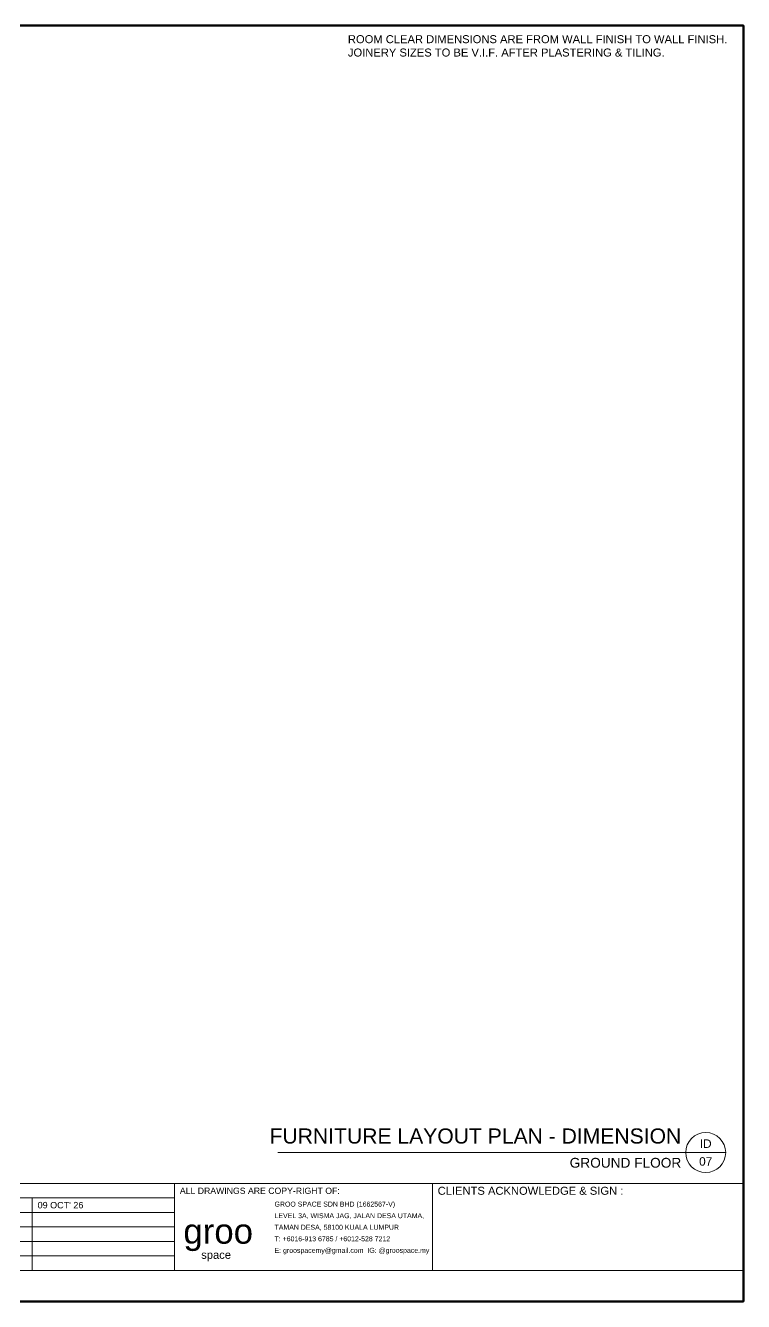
# Model space of a CAD drawing. Header units: millimetres. Extents: x 5 to 415, y 5 to 292.
# Drawn here: x 253.5 to 415, y 5 to 292 of the extents above; entities that cross this region are included whole.
import ezdxf
from ezdxf.enums import TextEntityAlignment as Align

# ---------------------------------------------------------------- set-up
doc = ezdxf.new("R2010")
doc.units = ezdxf.units.MM
for name, color, linetype, lineweight in [('0-SHEET', 7, 'CONTINUOUS', 50), ('0-TITLE', 7, 'CONTINUOUS', 18), ('0-TITLE-TXT', 7, 'CONTINUOUS', 13), ('I-NOTE', 1, 'CONTINUOUS', 13), ('I-TEXT', 7, 'CONTINUOUS', 13)]:
    doc.layers.add(name, color=color, linetype=linetype, lineweight=lineweight)
doc.styles.get("Standard").update_dxf_attribs({"font": 'arial.ttf'})

msp = doc.modelspace()

# ---------------------------------------------------------------- linework, layer by layer
at = {"layer": '0-SHEET'}
msp.add_lwpolyline([(5, 5), (415, 5), (415, 292), (5, 292)], close=True, dxfattribs=at)
at = {"layer": '0-TITLE'}
for p, q in [((5, 31.5), (415, 31.5)), ((287, 12), (287, 31.5)), ((345, 12), (345, 31.5)), ((219, 28.3), (287, 28.3)), ((255, 12), (255, 28.3)), ((219, 25.04), (287, 25.04)), ((219, 21.78), (287, 21.78)), ((219, 18.52), (287, 18.52)), ((219, 15.26), (287, 15.26)), ((5, 12), (415, 12))]:
    msp.add_line(p, q, dxfattribs=at)
at = {"layer": 'I-TEXT'}
for p, q in [((310.25, 38.5), (402, 38.5)), ((402, 38.5), (411, 38.5))]:
    msp.add_line(p, q, dxfattribs=at)
msp.add_circle((406.5, 38.5), 4.5, dxfattribs=at)

# ---------------------------------------------------------------- texts
at = {"layer": '0-TITLE-TXT'}
for s, height, p in [('ALL DRAWINGS ARE COPY-RIGHT OF:', 1.4, (288.2, 29.9)), ('CLIENTS ACKNOWLEDGE & SIGN :', 1.8, (346.2, 29.9)), ("09 OCT' 26", 1.45, (256.2, 26.67)), ('GROO SPACE SDN BHD (1662567-V)', 1.12, (309.5, 26.9)), ('LEVEL 3A, WISMA JAG, JALAN DESA UTAMA,', 1.12, (309.5, 24.3)), ('TAMAN DESA, 58100 KUALA LUMPUR', 1.12, (309.5, 21.7)), ('T: +6016-913 6785 / +6012-528 7212', 1.12, (309.5, 19.1)), ('E: groospacemy@gmail.com  IG: @groospace.my', 1.12, (309.5, 16.5))]:
    msp.add_text(s, height=height, dxfattribs=at).set_placement(p, align=Align.MIDDLE_LEFT)
for s, height, p in [('groo', 5.6, (289, 18)), ('space', 1.8, (293, 14.6))]:
    msp.add_text(s, height=height, dxfattribs=at).set_placement(p)
at = {"layer": 'I-NOTE', "color": 1, "insert": (326, 285), "char_height": 1.8, "width": 86, "attachment_point": 7}
msp.add_mtext('ROOM CLEAR DIMENSIONS ARE FROM WALL FINISH TO WALL FINISH.\\PJOINERY SIZES TO BE V.I.F. AFTER PLASTERING & TILING.', dxfattribs=at)
at = {"layer": 'I-TEXT'}
msp.add_text('FURNITURE LAYOUT PLAN - DIMENSION', height=3.4, dxfattribs=at).set_placement((401, 39.5), align=Align.BOTTOM_RIGHT)
for s, p in [('ID', (406.5, 40.5)), ('07', (406.5, 36.5))]:
    msp.add_text(s, height=1.9, dxfattribs=at).set_placement(p, align=Align.MIDDLE_CENTER)
msp.add_text('GROUND FLOOR', height=2.2, dxfattribs=at).set_placement((401, 37.3), align=Align.TOP_RIGHT)

doc.saveas('drawing.dxf')
